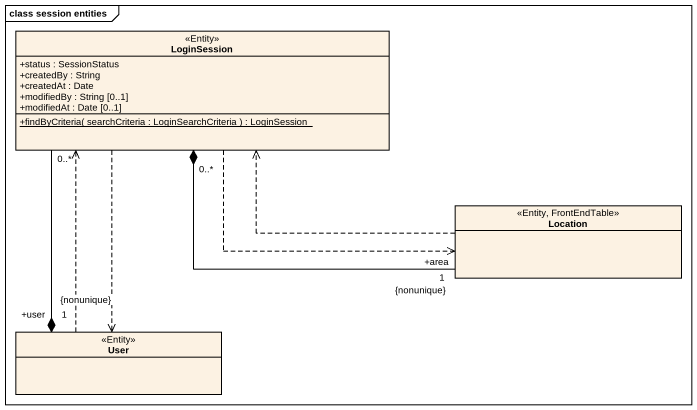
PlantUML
@startuml
mainframe class session entities
hide circle
hide empty members
skinparam classAttributeIconSize 0
class LoginSession <<Entity>> {
  +status : SessionStatus
  +createdBy : String
  +createdAt : Date
  +modifiedBy : String [0..1]
  +modifiedAt : Date [0..1]
  {static} +findByCriteria( searchCriteria : LoginSearchCriteria ) : LoginSession
}
class Location <<Entity, FrontEndTable>>
class User <<Entity>>
LoginSession .right.> Location
LoginSession "0..*" *-right- "+area\n1\n{nonunique}" Location
LoginSession ..> User
Location .left.> LoginSession
User "+user\n1\n{nonunique}" *-up- "0..*" LoginSession
User .up.> LoginSession
@enduml
